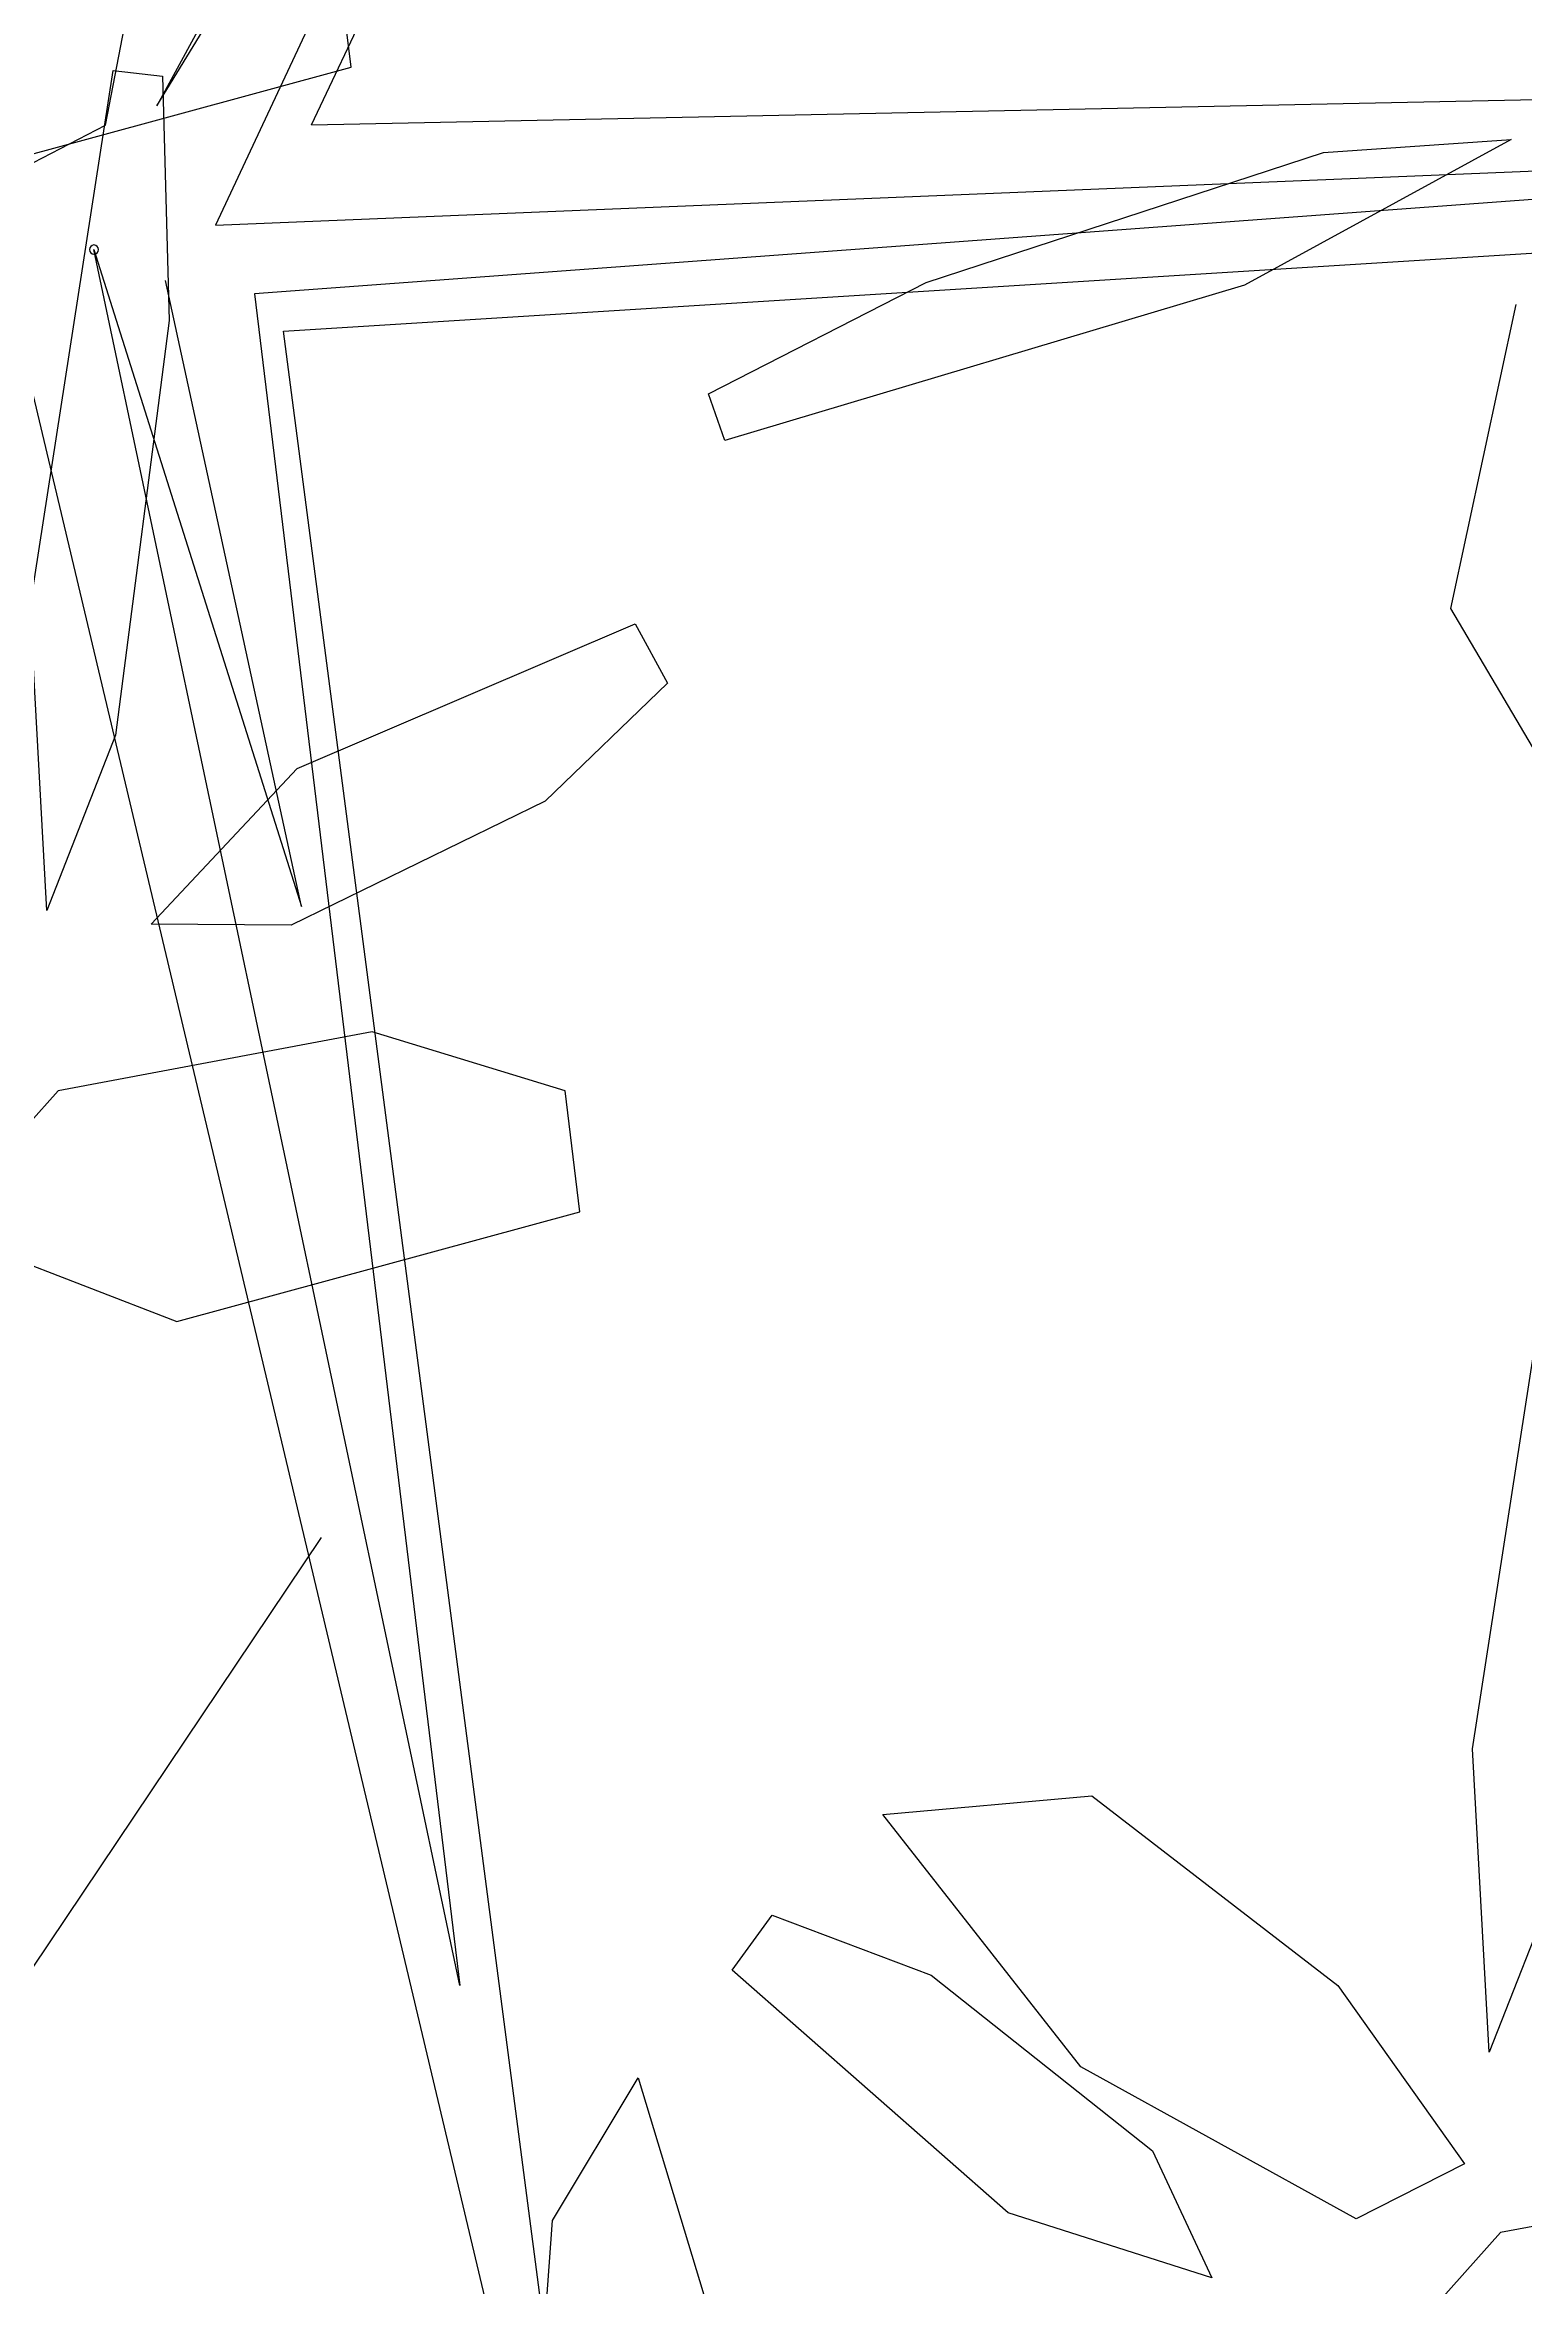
# Model space of a CAD drawing. Header units: inches. Extents: x 17146 to 31738, y -8920 to -2452.
# Drawn here: x 21791.94 to 21802.88, y -6493.63 to -6477.05 of the extents above; entities that cross this region are included whole.
import ezdxf

# ---------------------------------------------------------------- set-up
doc = ezdxf.new("R2010")
doc.units = ezdxf.units.IN
doc.header["$LTSCALE"] = 25
doc.header["$MEASUREMENT"] = 0
doc.layers.add('plants', color=105, linetype='Continuous', lineweight=18)

# ---------------------------------------------------------------- blocks, each defined once
blk = doc.blocks.new('Planta(planta)002')
at = {"color": 60}
for p, q in [((-0.06507, 0.40629), (-0.10455, 0.37631)), ((-0.10455, 0.37631), (-0.13318, 0.37651)), ((-0.10038, 0.36499), (-0.11801, 0.35826)), ((-0.0931, 0.33186), (-0.10038, 0.36499)), ((-0.11801, 0.35826), (-0.12923, 0.31073)), ((-0.08499, 0.35619), (-0.05183, 0.32264)), ((-0.05764, 0.34585), (-0.08499, 0.35619)), ((-0.13986, 0.3478), (-0.15362, 0.31764)), ((-0.13142, 0.32774), (-0.13986, 0.3478)), ((-0.09693, 0.28375), (-0.0931, 0.33186)), ((-0.13429, 0.28397), (-0.13142, 0.32774)), ((-0.24292, 0.29796), (-0.20201, 0.26597)), ((-0.17667, 0.26095), (-0.19688, 0.29465)), ((-0.20201, 0.26597), (-0.17667, 0.26095))]:
    blk.add_line(p, q, dxfattribs=at)
at = {"color": 44}
for p, q in [((-0.26496, 0.33471), (-0.0127, 0.03807)), ((-0.04077, 0.00803), (-0.26496, 0.33471)), ((-0.0127, 0.03807), (0.22613, 0.27066)), ((0.23102, 0.26167), (-0.01144, 0.03084)), ((-0.00757, 0.0192), (0.23102, 0.26167)), ((0.01394, 0.01979), (0.24259, 0.26176)), ((-0.14753, 0.16817), (-0.71869, 0.25144)), ((-0.18466, 0.23083), (-0.02308, 0.00776)), ((-0.01144, 0.03084), (-0.18466, 0.23083)), ((-0.07701, 0.10009), (-0.0192, 0.0192)), ((-0.02308, 0.00776), (-0.07701, 0.10009)), ((0.14238, -0.02696), (-0.00757, 0.0192)), ((0.01394, 0.01979), (0.28485, -0.06244)), ((0.22326, -0.05393), (0, 0)), ((0, 0), (0.14238, -0.02696)), ((-0.06925, -0.02696), (-0.00757, -0.00388)), ((-0.00757, -0.00388), (0.01164, -0.01552))]:
    blk.add_line(p, q, dxfattribs=at)
at = {"color": 62}
for p, q in [((-0.05183, 0.32264), (0.01854, 0.27631)), ((-0.15362, 0.31764), (-0.15444, 0.26056)), ((-0.12923, 0.31073), (-0.12087, 0.26165)), ((-0.14399, 0.25945), (-0.13429, 0.28397)), ((-0.12087, 0.26165), (-0.09693, 0.28375)), ((-0.15444, 0.26056), (-0.14399, 0.25945)), ((0.06744, 0.23239), (0.07709, 0.20127)), ((0.07709, 0.20127), (0.11888, 0.17712)), ((-0.13774, 0.12905), (-0.0831, 0.16398)), ((-0.0831, 0.16398), (-0.07073, 0.14969)), ((0.13736, 0.15933), (0.0928, 0.14383)), ((0.11626, 0.13909), (0.13736, 0.15933)), ((-0.07073, 0.14969), (-0.08409, 0.12132)), ((0.0928, 0.14383), (0.02071, 0.10024)), ((0.05989, 0.10693), (0.11626, 0.13909)), ((-0.1522, 0.09153), (-0.13774, 0.12905)), ((-0.08409, 0.12132), (-0.12357, 0.09133)), ((-0.01319, 0.11895), (-0.0395, 0.11716)), ((-0.00969, 0.10904), (-0.01319, 0.11895)), ((-0.0395, 0.11716), (-0.08024, 0.10091)), ((-0.06157, 0.08522), (-0.00969, 0.10904)), ((0.02438, 0.09349), (0.05989, 0.10693)), ((-0.08024, 0.10091), (-0.09472, 0.08467)), ((0.02071, 0.10024), (0.02438, 0.09349)), ((-0.12357, 0.09133), (-0.1522, 0.09153)), ((-0.09472, 0.08467), (-0.06157, 0.08522)), ((-0.10402, 0.07121), (-0.07085, 0.03766)), ((-0.07667, 0.06087), (-0.10402, 0.07121)), ((-0.02339, 0.02382), (-0.07667, 0.06087)), ((-0.07085, 0.03766), (-0.00048, -0.00867)), ((0.00403, -0.00244), (-0.02339, 0.02382)), ((-0.02994, -0.0166), (0.0247, 0.01832)), ((0.0247, 0.01832), (0.03707, 0.00404)), ((-0.00048, -0.00867), (0.00403, -0.00244))]:
    blk.add_line(p, q, dxfattribs=at)
blk.add_circle((-0.02308, 0.00776), 0.000714)
for s in ['P. de Arq. Enrique Guerrero Hernández.', 'P. de Arq. Adrian A. Romero Arguelles.', 'P. de Arq. Francisco Espitia Ramos.', 'P. de Arq. Hugo Suárez Ramírez.']:
    blk.add_text(s, height=1.643650493488025e-15).set_placement((-0.02308, 0.00776))

msp = doc.modelspace()

# ---------------------------------------------------------------- block references
at = {"layer": 'plants', "extrusion": (0, 0, -1), "xscale": 47.72499626327076, "yscale": 47.72499626327076, "zscale": -47.72499626272598, "rotation": 132.1834378060478}
msp.add_blockref('Planta(planta)002', (-21792.774, -6477.5), dxfattribs=at)

doc.saveas('drawing.dxf')
